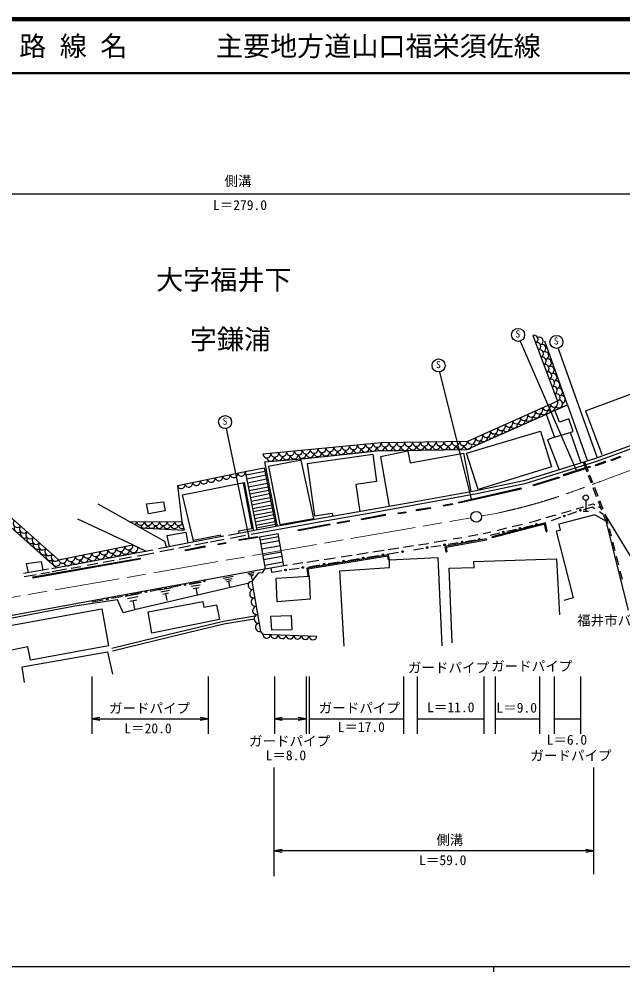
# Model space of a CAD drawing. Units: millimetres, scale not verified. Extents: x 40000 to 680000, y 20000 to 380000.
# Drawn here: x 180361 to 291913, y 204000 to 380000 of the extents above; entities that cross this region are included whole.
import ezdxf
from ezdxf.enums import TextEntityAlignment as Align

# ---------------------------------------------------------------- set-up
doc = ezdxf.new("R2010")
doc.units = ezdxf.units.MM
doc.header["$LTSCALE"] = 1000
doc.linetypes.add('CHAIN', pattern=[18.5, 12, -1.5, 3.5, -1.5])
for name, color, linetype, lineweight in [('M-BGD', 7, 'Continuous', 25), ('M-BMK', 2, 'CHAIN', 13), ('M-BMK-SRVR', 3, 'Continuous', 25), ('M-STR-STR3', 7, 'Continuous', 25), ('M-STR-STRC', 7, 'Continuous', 25), ('M-TTL', 2, 'Continuous', 140), ('M-TTL-BAND', 7, 'Continuous', 25), ('M-TTL-LINE', 7, 'Continuous', 50)]:
    doc.layers.add(name, color=color, linetype=linetype, lineweight=lineweight)
doc.layers.add('M-STR-HTXT', color=7, linetype='Continuous')
doc.layers.add('M-TTL-TXT', color=7, linetype='Continuous')
doc.styles.add('ＭＳ ゴシック', font='')
doc.styles.get('ＭＳ ゴシック').set_extended_font_data('MS Gothic')

# ---------------------------------------------------------------- blocks, each defined once
blk = doc.blocks.new('open_arrow')
at = {"color": 0, "linetype": 'Continuous', "lineweight": -2}
blk.add_lwpolyline([(7.5, 1.25), (0, 0), (7.5, -1.25)], dxfattribs=at)

msp = doc.modelspace()

# ---------------------------------------------------------------- linework, layer by layer
at = {"layer": 'M-BGD'}
for p, q in [((275257, 321539), (279836, 309407)), ((281667, 308775), (277495, 320511)), ((279942, 319181), (287167, 298949)), ((285025, 307642), (296628, 311956)), ((263080, 300499), (281667, 308775)), ((279836, 309407), (263212, 301948)), ((281667, 308775), (285347, 298372)), ((277748, 307030), (279255, 302795)), ((280170, 305574), (279352, 307745)), ((285025, 307642), (287998, 299571)), ((281947, 306137), (280170, 305574)), ((282721, 303850), (281947, 306137)), ((263008, 299826), (276675, 303886)), ((276675, 303886), (278705, 297275)), ((279255, 302795), (277954, 302302)), ((279255, 302795), (282721, 303850)), ((282142, 303674), (284145, 298005)), ((299630, 303535), (286838, 298828)), ((299838, 302972), (287030, 298259)), ((247225, 301714), (225417, 299607)), ((263212, 301948), (247225, 301714)), ((277954, 302302), (280107, 296769)), ((232621, 298803), (240863, 299617)), ((233603, 297885), (245704, 299645)), ((240863, 299617), (246392, 300228)), ((245704, 299645), (246403, 294615)), ((246392, 300228), (263080, 300499)), ((252188, 300176), (247102, 299170)), ((252188, 300176), (252635, 298024)), ((252635, 298024), (262445, 299813)), ((262445, 299813), (263842, 292826)), ((265154, 293099), (263008, 299826)), ((289712, 298600), (291388, 299284)), ((291388, 299284), (291464, 299098)), ((225735, 298193), (232621, 298803)), ((228132, 286302), (225735, 298193)), ((232451, 298532), (226414, 297345)), ((234792, 287780), (232451, 298532)), ((233603, 297885), (234967, 288253)), ((247102, 299170), (248702, 289967)), ((286838, 298828), (280505, 296894)), ((287030, 298259), (280683, 296321)), ((284543, 298127), (285225, 296357)), ((284822, 298235), (285496, 296490)), ((286867, 297674), (288610, 298313)), ((286936, 297486), (286867, 297674)), ((288678, 298125), (286936, 297486)), ((288610, 298313), (288678, 298125)), ((289788, 298415), (289712, 298600)), ((291464, 299098), (289788, 298415)), ((209689, 293840), (222135, 296433)), ((222135, 296433), (225666, 297133)), ((222135, 296433), (224283, 285594)), ((225800, 296457), (222269, 295757)), ((225942, 295743), (222410, 295043)), ((225666, 297133), (227815, 286294)), ((226414, 297345), (228517, 286661)), ((278705, 297275), (265154, 293099)), ((280505, 296894), (273614, 294736)), ((280683, 296321), (273765, 294154)), ((280918, 295853), (285785, 297419)), ((280979, 295662), (280918, 295853)), ((285846, 297229), (280979, 295662)), ((285480, 295697), (286014, 294313)), ((285748, 295837), (286299, 294408)), ((285785, 297419), (285846, 297229)), ((210579, 292098), (221936, 294397)), ((221739, 294359), (223367, 285863)), ((221936, 294397), (223645, 285476)), ((226089, 295001), (222557, 294301)), ((226242, 294230), (222710, 293530)), ((246403, 294615), (242602, 294028)), ((242602, 294028), (243302, 289013)), ((273614, 294736), (264794, 292881)), ((273765, 294154), (264910, 292292)), ((275323, 293978), (280107, 295433)), ((275381, 293787), (275323, 293978)), ((280165, 295242), (275381, 293787)), ((280107, 295433), (280165, 295242)), ((210519, 287128), (209689, 293840)), ((226374, 293563), (222843, 292863)), ((226499, 292932), (222968, 292232)), ((226625, 292298), (223093, 291598)), ((264794, 292881), (253971, 290906)), ((264910, 292292), (254078, 290316)), ((261533, 290762), (273058, 293391)), ((273102, 293196), (261578, 290567)), ((273058, 293391), (273102, 293196)), ((286346, 293452), (286987, 291793)), ((286628, 293555), (287280, 291866)), ((174797, 291538), (187666, 280125)), ((194904, 290469), (207206, 283584)), ((203923, 290460), (207046, 290858)), ((204293, 288643), (203923, 290460)), ((207046, 290858), (207343, 289165)), ((212616, 283403), (210579, 292098)), ((226771, 291562), (223239, 290862)), ((226897, 290924), (223366, 290224)), ((253971, 290906), (245232, 289348)), ((258792, 290230), (260386, 290510)), ((260386, 290510), (260421, 290313)), ((261578, 290567), (261533, 290762)), ((285055, 291107), (285055, 289107)), ((285561, 290200), (286412, 290452)), ((286412, 290452), (286717, 290290)), ((287320, 290928), (287938, 289328)), ((287573, 291107), (288190, 289509)), ((174429, 290030), (187199, 278626)), ((207343, 289165), (204293, 288643)), ((227033, 290237), (223502, 289537)), ((227146, 289665), (223615, 288965)), ((227276, 289012), (223745, 288312)), ((234967, 288253), (238229, 288722)), ((245232, 289348), (236033, 287752)), ((245336, 288757), (236138, 287161)), ((238229, 288722), (238312, 288147)), ((254078, 290316), (245336, 288757)), ((250400, 288804), (251799, 288999)), ((250428, 288605), (250400, 288804)), ((251826, 288801), (250428, 288605)), ((251799, 288999), (251826, 288801)), ((253757, 289391), (256330, 289783)), ((253787, 289193), (253757, 289391)), ((256360, 289585), (253787, 289193)), ((256330, 289783), (256360, 289585)), ((258826, 290033), (258792, 290230)), ((260421, 290313), (258826, 290033)), ((280617, 288743), (282354, 289253)), ((281713, 288442), (283413, 289050)), ((283246, 289514), (283357, 289547)), ((283357, 289547), (284671, 289936)), ((284555, 289107), (285555, 289107)), ((286224, 289865), (284606, 289369)), ((286749, 289513), (286224, 289865)), ((287368, 289947), (287757, 289741)), ((288257, 288501), (287578, 288956)), ((201350, 282861), (191218, 287636)), ((200717, 287216), (210519, 287128)), ((210918, 285601), (210519, 287128)), ((227395, 288410), (223864, 287710)), ((227519, 287784), (223988, 287084)), ((227642, 287165), (224111, 286465)), ((236033, 287752), (225464, 285813)), ((236138, 287161), (225572, 285223)), ((228517, 286661), (234792, 287780)), ((239155, 287041), (241337, 287377)), ((239186, 286844), (239155, 287041)), ((241368, 287179), (239186, 286844)), ((241337, 287377), (241368, 287179)), ((243631, 287713), (247967, 288524)), ((243668, 287516), (243631, 287713)), ((248003, 288327), (243668, 287516)), ((247967, 288524), (248003, 288327)), ((277594, 286921), (267717, 284390)), ((274582, 287031), (275834, 287341)), ((275834, 287341), (276761, 287612)), ((277924, 285407), (277594, 286921)), ((277760, 287906), (279561, 288434)), ((278737, 287380), (280437, 287987)), ((286725, 288434), (280054, 286721)), ((288736, 287260), (286725, 288434)), ((288257, 288501), (288736, 287260)), ((288537, 288610), (289022, 287351)), ((288736, 287260), (292892, 270807)), ((289022, 287351), (289152, 286839)), ((202823, 286037), (210918, 285601)), ((207710, 284592), (211138, 285212)), ((211138, 285212), (211513, 283281)), ((225464, 285813), (219080, 284630)), ((223367, 285863), (220887, 285393)), ((220887, 285393), (220939, 284974)), ((225572, 285223), (223258, 284794)), ((227744, 286653), (224212, 285953)), ((231939, 285643), (237729, 286762)), ((231977, 285446), (231939, 285643)), ((237767, 286565), (231977, 285446)), ((237729, 286762), (237767, 286565)), ((266444, 285022), (267531, 285290)), ((277443, 286675), (267766, 284197)), ((268650, 285566), (270449, 286011)), ((270477, 285404), (272226, 285809)), ((271471, 286263), (273361, 286730)), ((273538, 286112), (275287, 286517)), ((277729, 285365), (277443, 286675)), ((277729, 285365), (277930, 285380)), ((280325, 285549), (279604, 285399)), ((279604, 285399), (282699, 273080)), ((280054, 286721), (280325, 285549)), ((289386, 285910), (289725, 284570)), ((215617, 283988), (206125, 282136)), ((207206, 283584), (207571, 282419)), ((208137, 282529), (207710, 284592)), ((217614, 284655), (212567, 283661)), ((218174, 284462), (215617, 283988)), ((218246, 283865), (215729, 283398)), ((217663, 284367), (217614, 284655)), ((222164, 284591), (219398, 284078)), ((221001, 283880), (224414, 284412)), ((221032, 283683), (221001, 283880)), ((224445, 284214), (221032, 283683)), ((224414, 284412), (224445, 284214)), ((228236, 284933), (224790, 284319)), ((224790, 284319), (225836, 278452)), ((228333, 284389), (224887, 283775)), ((228473, 283600), (225028, 282986)), ((229282, 279067), (228236, 284933)), ((257030, 283351), (259319, 283757)), ((266651, 283976), (259039, 282565)), ((266687, 283780), (259266, 282403)), ((260543, 283974), (262156, 284261)), ((262858, 283517), (264692, 283808)), ((263402, 284482), (265096, 284782)), ((266080, 284957), (266444, 285022)), ((266651, 283976), (266687, 283780)), ((267416, 284695), (269165, 285100)), ((267717, 284390), (267766, 284197)), ((290009, 283445), (290416, 281833)), ((187666, 280125), (201350, 282861)), ((201350, 282861), (203834, 281690)), ((205075, 281932), (203341, 281593)), ((208959, 282078), (206358, 281571)), ((212016, 282674), (209858, 282253)), ((211071, 281978), (214680, 282678)), ((211109, 281782), (211071, 281978)), ((214718, 282481), (211109, 281782)), ((215262, 283307), (212854, 282838)), ((214680, 282678), (214718, 282481)), ((217113, 283069), (218484, 283321)), ((217149, 282873), (217113, 283069)), ((218520, 283124), (217149, 282873)), ((218484, 283321), (218520, 283124)), ((228635, 282696), (225189, 282081)), ((245688, 281584), (247802, 281909)), ((248545, 282023), (250505, 282323)), ((251380, 282458), (253225, 282741)), ((253229, 281986), (255063, 282278)), ((254158, 282884), (255923, 283155)), ((255923, 283155), (256002, 283169)), ((256438, 282497), (258273, 282788)), ((259039, 282565), (259192, 281582)), ((259192, 281582), (259390, 281613)), ((259266, 282403), (259390, 281613)), ((259648, 283007), (261482, 283298)), ((182932, 276949), (202707, 280431)), ((202742, 280234), (182966, 276752)), ((203341, 281593), (186395, 278478)), ((197943, 279991), (195902, 279616)), ((201148, 280580), (198834, 280155)), ((203452, 281004), (202218, 280777)), ((202707, 280431), (202742, 280234)), ((205235, 281352), (203452, 281004)), ((228838, 281555), (225392, 280940)), ((228986, 280726), (225540, 280112)), ((248628, 281035), (233501, 278567)), ((233518, 279717), (235729, 280056)), ((248464, 280805), (233724, 278401)), ((236724, 280209), (238735, 280517)), ((239850, 280688), (241885, 281001)), ((241115, 280015), (243186, 280347)), ((242750, 281133), (244868, 281458)), ((244740, 280595), (246811, 280927)), ((248365, 281176), (250436, 281507)), ((248584, 280109), (248464, 280805)), ((248584, 280109), (248781, 280143)), ((248781, 280143), (248628, 281035)), ((248781, 280143), (257710, 280519)), ((248781, 278690), (248781, 280143)), ((257710, 280519), (258463, 264222)), ((264360, 279779), (279639, 280303)), ((279639, 280303), (280206, 269957)), ((290686, 280765), (291086, 279181)), ((185800, 278374), (181185, 277569)), ((181766, 279444), (184469, 279823)), ((182091, 277727), (181766, 279444)), ((184469, 279823), (184758, 278192)), ((189118, 278368), (186501, 277887)), ((191755, 278853), (190002, 278531)), ((194932, 279437), (192925, 279068)), ((193897, 272600), (225719, 278471)), ((225719, 278471), (225296, 277732)), ((229170, 279691), (225725, 279077)), ((225836, 278452), (229282, 279067)), ((227068, 277862), (226939, 278649)), ((227068, 277862), (228892, 278132)), ((229282, 279067), (229959, 279171)), ((230261, 278334), (232086, 278604)), ((230944, 279322), (232806, 279607)), ((233501, 278567), (233696, 277103)), ((233724, 278401), (233896, 277116)), ((233865, 278855), (235936, 279187)), ((237490, 279435), (239561, 279767)), ((239637, 278099), (248781, 278690)), ((240444, 264168), (239637, 278099)), ((259820, 278556), (264448, 278731)), ((260388, 264806), (259820, 278556)), ((264448, 278731), (264360, 279779)), ((291358, 278105), (291755, 276533)), ((183551, 277373), (181326, 276985)), ((182966, 276752), (182932, 276949)), ((185973, 277795), (184401, 277521)), ((218071, 276755), (219891, 277095)), ((218371, 276435), (219731, 276695)), ((222631, 277595), (223801, 277815)), ((222821, 277395), (223701, 277555)), ((223011, 277185), (223591, 277295)), ((223431, 276545), (223301, 277245)), ((224513, 277639), (223339, 276180)), ((225296, 277732), (224513, 277639)), ((227843, 276739), (233965, 277120)), ((228028, 272375), (227843, 276739)), ((233965, 277120), (234149, 272842)), ((222883, 275793), (201943, 270948)), ((204596, 274359), (206647, 274740)), ((206211, 274565), (208371, 274965)), ((208186, 275027), (210237, 275408)), ((211776, 275694), (213828, 276076)), ((211821, 275605), (214001, 276005)), ((212171, 275225), (213811, 275525)), ((212521, 274835), (213611, 275035)), ((213311, 273625), (213071, 274935)), ((218661, 276115), (219571, 276285)), ((219321, 275105), (219121, 276205)), ((223339, 276180), (224958, 266891)), ((197416, 273024), (199467, 273405)), ((199961, 273405), (202541, 273885)), ((200381, 272955), (202321, 273315)), ((201006, 273691), (203057, 274073)), ((206561, 274185), (208181, 274485)), ((206911, 273805), (207991, 274005)), ((207691, 272605), (207451, 273905)), ((234149, 272842), (228028, 272375)), ((282699, 273080), (280986, 272599)), ((176680, 269474), (193897, 272600)), ((190693, 271549), (176760, 268907)), ((177648, 267805), (195632, 271087)), ((198540, 272710), (190693, 271549)), ((193826, 272356), (195877, 272738)), ((195632, 271087), (196869, 264236)), ((199621, 270348), (198540, 272710)), ((200801, 272495), (202091, 272735)), ((201731, 271065), (201451, 272615)), ((204193, 270543), (214286, 272450)), ((214286, 272450), (214486, 271360)), ((214486, 271360), (216828, 271814)), ((216828, 271814), (217373, 269127)), ((201943, 270948), (199621, 270348)), ((204864, 266586), (204193, 270543)), ((223933, 269696), (218117, 268729)), ((226893, 269736), (230613, 269860)), ((227032, 267136), (226893, 269736)), ((230613, 269860), (230738, 267191)), ((217373, 269127), (204864, 266586)), ((218117, 268729), (208071, 266311)), ((218217, 268239), (208188, 265825)), ((223769, 269162), (218217, 268239)), ((208071, 266311), (197513, 263753)), ((208188, 265825), (197630, 263267)), ((224958, 266891), (225403, 266411)), ((225403, 266411), (235386, 266037)), ((230738, 267191), (227032, 267136)), ((181978, 264046), (178362, 263332)), ((182501, 261572), (181978, 264046)), ((196869, 264236), (182501, 261572)), ((180948, 260347), (196721, 263144)), ((196721, 263144), (197600, 259006)), ((181366, 257434), (180948, 260347))]:
    msp.add_line(p, q, dxfattribs=at)
for centre, radius in [((285055, 291607), 500), ((284051, 289278), 150), ((281075, 288215), 150), ((269821, 285252), 150), ((272882, 285960), 150), ((275943, 286669), 150), ((262170, 283408), 150), ((265380, 283918), 150), ((251213, 281631), 150), ((255751, 282387), 150), ((258960, 282897), 150), ((240338, 279891), 150), ((243963, 280471), 150), ((247588, 281051), 150), ((229577, 278233), 150), ((232770, 278705), 150), ((236713, 279311), 150), ((214597, 276219), 150), ((207417, 274883), 150), ((211007, 275551), 150), ((196647, 272881), 150), ((200237, 273548), 150), ((203827, 274216), 150)]:
    msp.add_circle(centre, radius, dxfattribs=at)
for centre, radius, start, end in [((275511, 320865), 720, 290.67603, 110.67603), ((276468, 320540), 720, 290.67603, 110.67603), ((276020, 319517), 720, 290.67603, 110.67603), ((276529, 318169), 720, 290.67603, 110.67603), ((276977, 319192), 720, 290.67603, 110.67603), ((277486, 317844), 720, 290.67603, 110.67603), ((277038, 316821), 720, 290.67603, 110.67603), ((277994, 316496), 720, 290.67603, 110.67603), ((277546, 315473), 720, 290.67603, 110.67603), ((278503, 315148), 720, 290.67603, 110.67603), ((278055, 314125), 720, 290.67603, 110.67603), ((278564, 312777), 720, 290.67603, 110.67603), ((279012, 313800), 720, 290.67603, 110.67603), ((279073, 311429), 720, 290.67603, 110.67603), ((279520, 312452), 720, 290.67603, 110.67603), ((280029, 311104), 720, 290.67603, 110.67603), ((279581, 310081), 720, 290.67603, 110.67603), ((280538, 309756), 720, 290.67603, 110.67603), ((276372, 307853), 759, 204.1654, 24.1654), ((277758, 308475), 759, 204.1654, 24.1654), ((278635, 308318), 759, 223.95235, 4.58507), ((279143, 309096), 759, 204.1654, 24.1654), ((280021, 308940), 759, 223.95235, 77.7961), ((272217, 305989), 759, 204.1654, 24.1654), ((273602, 306610), 759, 204.1654, 24.1654), ((274479, 306454), 759, 223.95235, 4.58507), ((274987, 307232), 759, 204.1654, 24.1654), ((275865, 307075), 759, 223.95235, 4.58507), ((277250, 307697), 759, 223.95235, 4.58507), ((269446, 304745), 759, 204.1654, 24.1654), ((270324, 304589), 759, 223.95235, 4.58507), ((270831, 305367), 759, 204.1654, 24.1654), ((271709, 305211), 759, 223.95235, 4.58507), ((273094, 305832), 759, 223.95235, 4.58507), ((265290, 302881), 759, 204.1654, 24.1654), ((266168, 302724), 759, 223.95235, 4.58507), ((266676, 303502), 759, 204.1654, 24.1654), ((267553, 303346), 759, 223.95235, 4.58507), ((268061, 304124), 759, 204.1654, 24.1654), ((268938, 303968), 759, 223.95235, 4.58507), ((239229, 300942), 730, 185.51911, 5.51911), ((240682, 301082), 730, 185.51911, 5.51911), ((242136, 301223), 730, 185.51911, 5.51911), ((243590, 301363), 730, 185.51911, 5.51911), ((245044, 301504), 730, 185.51911, 5.51911), ((246498, 301644), 730, 185.51911, 5.51911), ((247184, 301027), 730, 188.84385, 357.82071), ((247951, 301725), 727, 180.839, 0.839), ((248721, 301011), 727, 180.839, 0.839), ((249405, 301746), 727, 180.839, 0.839), ((250174, 301032), 727, 180.839, 0.839), ((250858, 301767), 727, 180.839, 0.839), ((251628, 301053), 727, 180.839, 0.78286), ((252312, 301789), 727, 180.839, 0.839), ((253077, 301142), 727, 186.18609, 355.47214), ((253765, 301810), 727, 180.839, 0.839), ((254530, 301163), 727, 186.18609, 355.47214), ((255218, 301831), 727, 180.839, 0.839), ((255983, 301184), 727, 186.18609, 355.47214), ((256672, 301853), 727, 180.839, 0.839), ((257437, 301205), 727, 186.18609, 355.47214), ((258125, 301874), 727, 180.839, 0.839), ((258890, 301227), 727, 186.18609, 355.47214), ((259579, 301895), 727, 180.839, 0.839), ((260344, 301248), 727, 186.18609, 355.47214), ((261032, 301916), 727, 180.839, 0.839), ((261797, 301269), 727, 186.18609, 355.47214), ((262486, 301938), 727, 180.839, 0.839), ((263251, 301291), 727, 186.18609, 16.8454), ((263905, 302259), 759, 204.1654, 24.1654), ((264783, 302103), 759, 223.95235, 4.58507), ((226144, 299677), 730, 185.51911, 5.51911), ((227598, 299818), 730, 185.51911, 5.51911), ((228284, 299201), 730, 188.84385, 2.22258), ((229052, 299958), 730, 185.51911, 5.51911), ((229738, 299341), 730, 188.84385, 2.22258), ((230505, 300099), 730, 185.51911, 5.51911), ((231192, 299482), 730, 188.84385, 2.22258), ((231959, 300239), 730, 185.51911, 5.51911), ((232646, 299622), 730, 188.84385, 2.22258), ((233413, 300380), 730, 185.51911, 5.51911), ((234100, 299763), 730, 188.84385, 2.22258), ((234867, 300520), 730, 185.51911, 5.51911), ((235553, 299903), 730, 188.84385, 2.22258), ((236321, 300661), 730, 185.51911, 5.51911), ((237007, 300043), 730, 188.84385, 2.22258), ((237775, 300801), 730, 185.51911, 5.51911), ((238461, 300184), 730, 188.84385, 2.22258), ((239915, 300324), 730, 188.84385, 2.22258), ((241369, 300465), 730, 188.84385, 2.22258), ((242823, 300605), 730, 188.84385, 2.22258), ((244277, 300746), 730, 188.84385, 2.22258), ((245730, 300886), 730, 188.84385, 2.22258), ((226830, 299060), 730, 188.84385, 2.22258), ((218660, 295709), 710, 191.76829, 11.76829), ((220050, 295999), 710, 191.76829, 11.76829), ((221440, 296288), 710, 191.76829, 11.76829), ((210320, 293972), 710, 191.76829, 11.76829), ((211710, 294261), 710, 191.76829, 11.76829), ((213100, 294551), 710, 191.76829, 11.76829), ((214490, 294840), 710, 191.76829, 11.76829), ((215880, 295130), 710, 191.76829, 11.76829), ((217270, 295420), 710, 191.76829, 11.76829), ((180062, 286869), 782, 138.43089, 318.43089), ((201417, 287210), 700, 302.04402, 359.48284), ((202817, 287197), 700, 179.48284, 359.48284), ((204217, 287184), 700, 179.48284, 359.48284), ((205618, 287172), 700, 179.48284, 359.48284), ((207018, 287159), 700, 179.48284, 359.48284), ((208418, 287146), 700, 179.48284, 359.48284), ((209819, 287134), 700, 179.48284, 359.48284), ((180237, 285964), 782, 154.80496, 302.36257), ((181232, 285831), 782, 138.43089, 318.43089), ((181406, 284926), 782, 154.80496, 302.36257), ((182402, 284794), 782, 138.43089, 318.43089), ((203477, 286660), 700, 193.43213, 345.70535), ((204878, 286647), 700, 193.43213, 345.70535), ((206278, 286635), 700, 193.43213, 345.70535), ((207678, 286622), 700, 193.43213, 345.70535), ((209079, 286609), 700, 193.43213, 345.70535), ((210479, 286597), 700, 193.43213, 299.86737), ((182576, 283889), 782, 154.80496, 302.36257), ((183572, 283756), 782, 138.43089, 318.43089), ((183746, 282851), 782, 154.80496, 302.36257), ((184741, 282719), 782, 138.43089, 318.43089), ((184916, 281814), 782, 154.80496, 302.36257), ((185911, 281681), 782, 138.43089, 318.43089), ((194508, 281493), 775, 191.30993, 11.30993), ((196029, 281797), 775, 191.30993, 11.30993), ((197549, 282101), 775, 191.30993, 11.30993), ((198480, 281616), 775, 199.88417, 2.66393), ((199069, 282405), 775, 191.30993, 11.30993), ((200000, 281920), 775, 199.88417, 2.66393), ((200590, 282709), 775, 191.30993, 11.30993), ((201521, 282225), 775, 199.88417, 11.30993), ((186086, 280776), 782, 154.80496, 302.36257), ((187081, 280643), 782, 138.43089, 318.43089), ((187256, 279738), 782, 154.80496, 350.69095), ((188426, 280277), 775, 191.30993, 11.30993), ((189947, 280581), 775, 191.30993, 11.30993), ((190878, 280096), 775, 199.88417, 2.66393), ((191467, 280885), 775, 191.30993, 11.30993), ((192398, 280400), 775, 199.88417, 2.66393), ((192988, 281189), 775, 191.30993, 11.30993), ((193919, 280704), 775, 199.88417, 2.66393), ((195439, 281008), 775, 199.88417, 2.66393), ((196960, 281312), 775, 199.88417, 2.66393), ((189357, 279792), 775, 199.88417, 2.66393), ((223474, 275406), 786, 99.88897, 279.88897), ((223744, 273858), 786, 99.88897, 279.88897), ((224014, 272310), 786, 99.88897, 279.88897), ((224284, 270762), 786, 99.88897, 279.88897), ((224553, 269214), 786, 99.88897, 279.88897), ((224823, 267665), 786, 99.88897, 279.88897), ((226116, 266384), 714, 177.85624, 357.85624), ((227542, 266331), 714, 177.85624, 357.85624), ((228968, 266277), 714, 177.85624, 357.85624), ((230394, 266224), 714, 177.85624, 357.85624), ((231820, 266171), 714, 177.85624, 357.85624), ((233247, 266117), 714, 177.85624, 357.85624), ((234673, 266064), 714, 177.85624, 357.85624)]:
    msp.add_arc(centre, radius, start, end, dxfattribs=at)
at = {"layer": 'M-BMK'}
for p, q in [((288547, 294898), (336434, 312952)), ((265799, 288228), (268505, 288697)), ((168805, 271416), (263831, 287886))]:
    msp.add_line(p, q, dxfattribs=at)
msp.add_open_spline([(268505, 288697), (269973, 289029), (271441, 289362), (272901, 289728), (274366, 290096), (275823, 290497), (277269, 290936), (278693, 291369), (280105, 291838), (281511, 292327), (283869, 293147), (286208, 294022), (288547, 294898)], degree=3, knots=[0, 0, 0, 0, 1, 1, 1, 2, 2, 2, 3, 3, 3, 4, 4, 4, 4], dxfattribs=at)
at = {"layer": 'M-BMK-SRVR'}
msp.add_circle((264813, 288065), 1000, dxfattribs=at)
at = {"layer": 'M-STR-STR3'}
for p, q in [((67173, 347704), (337739, 347704)), ((288660, 288289), (301324, 267551)), ((193813, 258544), (193813, 247986)), ((215279, 258544), (215279, 247986)), ((227523, 258544), (227523, 247986)), ((233381, 258544), (233381, 247986)), ((233947, 258544), (233947, 247986)), ((251401, 258544), (251401, 247986)), ((253895, 258544), (253895, 247986)), ((266195, 258544), (266195, 247986)), ((268298, 258544), (268298, 247986)), ((276508, 258544), (276508, 247986)), ((279186, 258544), (279186, 247986)), ((284163, 247986), (284163, 258544)), ((193813, 250748), (215279, 250748)), ((227523, 250748), (233381, 250748)), ((233947, 250748), (251401, 250748)), ((253895, 250748), (266195, 250748)), ((268298, 250748), (276508, 250748)), ((279186, 250748), (284163, 250748)), ((227510, 221688), (227510, 241734)), ((286499, 241734), (286499, 222051)), ((286499, 226370), (227510, 226370))]:
    msp.add_line(p, q, dxfattribs=at)
at = {"layer": 'M-STR-STRC'}
for p, q in [((272920, 320533), (283264, 296685)), ((258045, 314845), (263928, 291166)), ((218643, 304368), (222823, 284227))]:
    msp.add_line(p, q, dxfattribs=at)
for centre in [(272548, 321674), (279637, 320376), (257866, 316015), (218427, 305562)]:
    msp.add_circle(centre, 1200, dxfattribs=at)
at = {"layer": 'M-TTL'}
msp.add_line((680000, 380000), (40000, 380000), dxfattribs=at)
at = {"layer": 'M-TTL-BAND'}
for p, q in [((40000, 205000), (579000, 205000)), ((268000, 205000), (268000, 204000))]:
    msp.add_line(p, q, dxfattribs=at)
at = {"layer": 'M-TTL-LINE'}
msp.add_line((40000, 370000), (680000, 370000), dxfattribs=at)

# ---------------------------------------------------------------- block references
at = {"layer": 'M-STR-STR3', "xscale": 193, "yscale": 193}
for p in [(193813, 250748), (227523, 250748), (227510, 226370)]:
    msp.add_blockref('open_arrow', p, dxfattribs=at)
at = {"layer": 'M-STR-STR3', "xscale": 193, "yscale": 193, "rotation": 180}
for p in [(215279, 250748), (233381, 250748), (286499, 226370)]:
    msp.add_blockref('open_arrow', p, dxfattribs=at)

# ---------------------------------------------------------------- texts
at = {"layer": 'M-STR-HTXT', "style": 'ＭＳ ゴシック'}
for s, height, p in [('大字福井下', 3666, (205684, 328916)), ('字鎌浦', 3666, (211895, 317919)), ('福井市バス停', 1833, (283445, 267454))]:
    msp.add_text(s, height=height, dxfattribs=at).set_placement(p, align=Align.BOTTOM_LEFT)
at = {"layer": 'M-STR-STR3', "style": 'ＭＳ ゴシック'}
for s, p in [('側溝', (218306, 348621)), ('L＝279.0', (216185, 344187)), ('ガードパイプ', (252189, 258737)), ('ガードパイプ', (267552, 259015)), ('ガードパイプ', (196962, 251244)), ('ガードパイプ', (235712, 251297)), ('L＝11.0', (255745, 251424)), ('L＝9.0', (268549, 251340)), ('L＝17.0', (239200, 247782)), ('L＝20.0', (199810, 247523)), ('ガードパイプ', (222826, 245168)), ('L＝6.0', (277809, 245418)), ('L＝8.0', (225899, 242550)), ('ガードパイプ', (274810, 242499)), ('側溝', (257444, 226926)), ('L＝59.0', (254264, 223183))]:
    msp.add_text(s, height=1833, dxfattribs=at).set_placement(p, align=Align.BOTTOM_LEFT)
at = {"layer": 'M-STR-STRC', "style": 'ＭＳ ゴシック'}
for p in [(272050, 320783), (279139, 319485), (257368, 315124), (217929, 304671)]:
    msp.add_text('S', height=1320, dxfattribs=at).set_placement(p, align=Align.BOTTOM_LEFT)
at = {"layer": 'M-TTL-TXT', "style": 'ＭＳ ゴシック'}
for s, p in [('路 線 名', (180380, 375000)), ('主要地方道山口福栄須佐線', (216734, 375000))]:
    msp.add_text(s, height=3666, dxfattribs=at).set_placement(p, align=Align.MIDDLE_LEFT)

doc.saveas('drawing.dxf')
